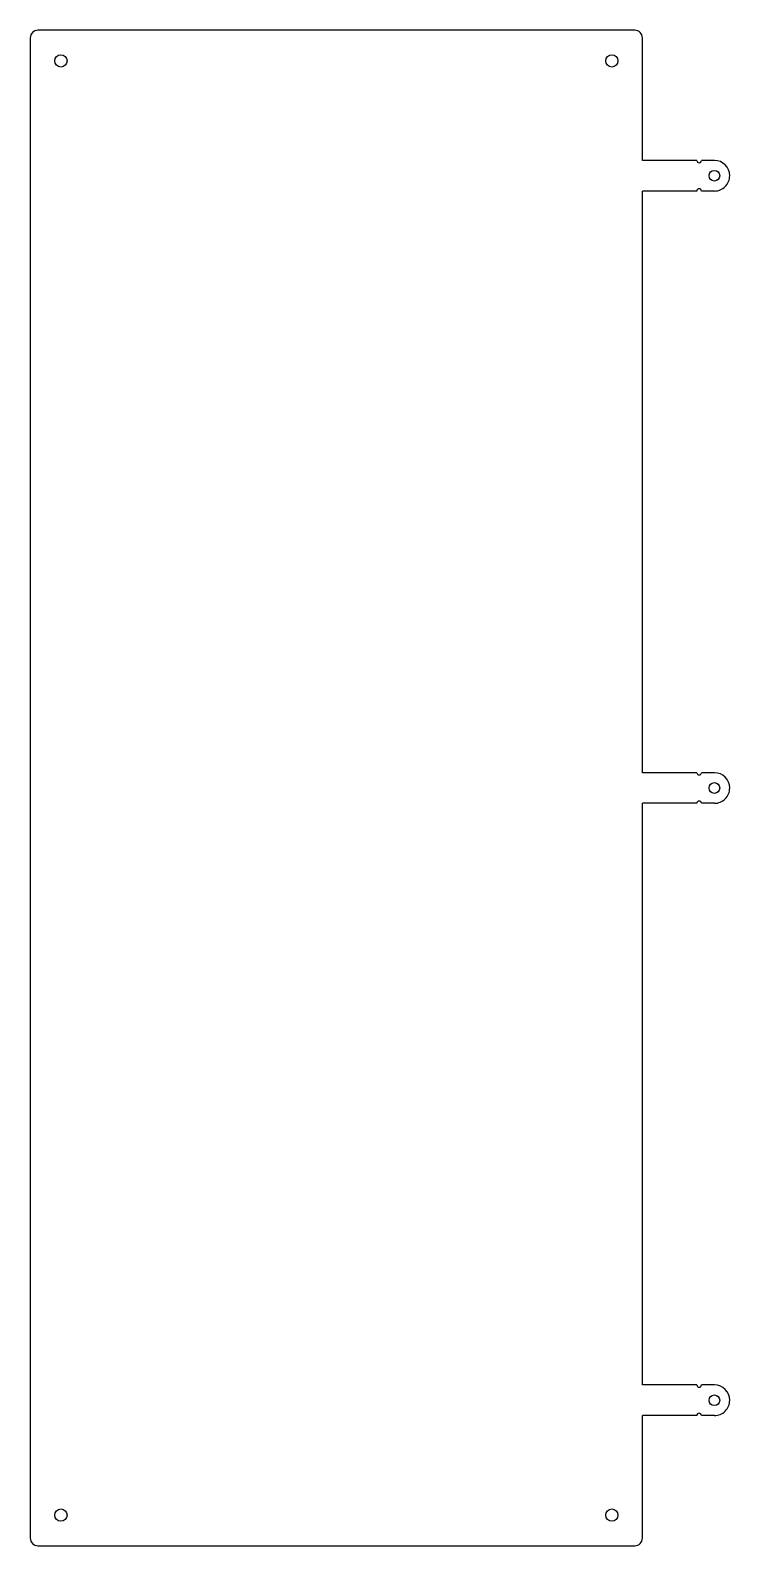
# Model space of a CAD drawing. Header units: millimetres. Extents: x 0 to 1000, y 0 to 1000.
# Drawn here: x 0 to 457, y 0 to 990 of the extents above; entities outside this region: 1.
import ezdxf

# ---------------------------------------------------------------- set-up
doc = ezdxf.new("R2010")
doc.units = ezdxf.units.MM
doc.layers.get('0').update_dxf_attribs({"linetype": 'CONTINUOUS'})

msp = doc.modelspace()

# ---------------------------------------------------------------- linework, layer by layer
for p, q in [((1000, 0), (1000, 1000)), ((395, 990), (5, 990)), ((0, 985), (0, 5)), ((400, 905), (400, 985)), ((435.54, 905), (400, 905)), ((447, 905), (438.54, 905)), ((400, 505), (400, 885)), ((435.5, 885), (400, 885)), ((447, 885), (438.5, 885)), ((435.54, 505), (400, 505)), ((447, 505), (438.54, 505)), ((400, 105), (400, 485)), ((435.5, 485), (400, 485)), ((447, 485), (438.5, 485)), ((435.54, 105), (400, 105)), ((447, 105), (438.54, 105)), ((400, 5), (400, 85)), ((435.5, 85), (400, 85)), ((447, 85), (438.5, 85)), ((5, 0), (395, 0))]:
    msp.add_line(p, q)
for centre, radius in [((20, 970), 4), ((380, 970), 4), ((447, 895), 3.5), ((447, 495), 3.5), ((447, 95), 3.5), ((20, 20), 4), ((380, 20), 4)]:
    msp.add_circle(centre, radius)
for centre, radius, start, end in [((5, 985), 5, 90, 180), ((395, 985), 5, 0, 90), ((437.04, 905), 1.5, -180, 0), ((447, 895), 10, 0.00025, 90), ((447, 895), 10, -90, 0.00025), ((437, 885), 1.5, 0.07535, 179.92465), ((437.04, 505), 1.5, -180, 0), ((447, 495), 10, 0.00025, 90), ((447, 495), 10, -90, 0.00025), ((437, 485), 1.5, 0.07535, 179.92465), ((437.04, 105), 1.5, -180, 0), ((447, 95), 10, 0.00025, 90), ((447, 95), 10, -90, 0.00025), ((437, 85), 1.5, 0.07535, 179.92465), ((5, 5), 5, 180, 270), ((395, 5), 5, -90, 0)]:
    msp.add_arc(centre, radius, start, end)

doc.saveas('drawing.dxf')
